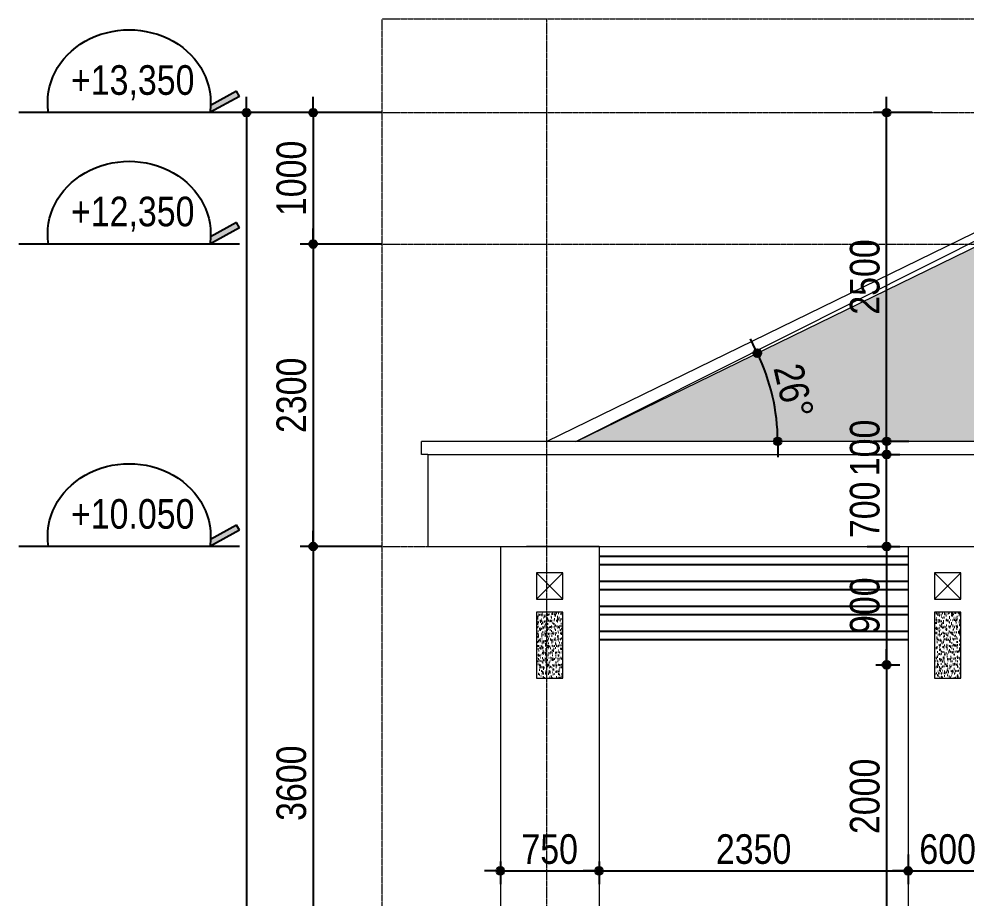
# Model space of a CAD drawing. Header units: millimetres. Extents: x 176 to 38825, y 257 to 17629.
# Drawn here: x 496 to 7695, y 10943 to 17629 of the extents above; entities that cross this region are included whole.
import ezdxf
from ezdxf.enums import TextEntityAlignment as Align

# ---------------------------------------------------------------- set-up
doc = ezdxf.new("R2010")
doc.units = ezdxf.units.MM
doc.linetypes.add('ACAD_ISO10W100', pattern=[18, 12, -3, 0, -3])
for name, color, linetype in [('DIM', 1, 'Continuous'), ('HACTH', 8, 'Continuous'), ('HATCH', 8, 'Continuous'), ('HATCHNGOI', 22, 'Continuous'), ('TAGS', 60, 'Continuous')]:
    doc.layers.add(name, color=color, linetype=linetype)
doc.layers.add('NET-THAY', color=2, linetype='Continuous', lineweight=13)
doc.layers.add('TRUC', color=24, linetype='Continuous', lineweight=0)
doc.styles.add('HEL-CONDENSE', font='')
doc.styles.get("Standard").update_dxf_attribs({"font": 'arial.ttf'})
doc.styles.add('VNI-HELVE-CONDENSEN', font='')
doc.styles.get('HEL-CONDENSE').set_extended_font_data('VNI-Helve-Condense')
doc.styles.get('VNI-HELVE-CONDENSEN').set_extended_font_data('VNI-Helve-Condense')
doc.dimstyles.new('D100', dxfattribs={"dimtxt": 225, "dimasz": 1.2, "dimexe": 100, "dimexo": 0, "dimgap": 50, "dimtad": 1, "dimdec": 0, "dimzin": 13, "dimdsep": 46, "dimtxsty": 'HEL-CONDENSE', "dimblk": 'D50', "dimcen": 0, "dimclrd": 1, "dimclre": 1, "dimclrt": 7, "dimadec": 0, "dimazin": 0, "dimtfac": 1, "dimtdec": 0, "dimtmove": 0, "dimatfit": 3, "dimldrblk": 'D50', "dimfxl": 1, "dimtolj": 1, "dimtzin": 13, "dimarcsym": 0})
doc.dimstyles.get("Standard").update_dxf_attribs({"dimtxt": 0.18, "dimasz": 0.18, "dimexe": 0.18, "dimexo": 0.0625, "dimgap": 0.09, "dimtad": 0, "dimtih": 1, "dimtoh": 1, "dimdec": 4, "dimzin": 0, "dimdsep": 46, "dimtxsty": 'Standard', "dimcen": 0.09, "dimadec": 0, "dimazin": 0, "dimtfac": 1, "dimtdec": 4, "dimtofl": 0, "dimtmove": 0, "dimatfit": 3, "dimfxl": 1, "dimtolj": 1, "dimtzin": 0, "dimarcsym": 0})
pattern_1 = [(37.5, (-1293097.712, -243902.06), (-1.2000235, 36.7059928), [0, -28.956, 0, -32.385, 0, -30.95625]), (7.5, (-1293097.71, -243902.06), (33.7142462, 53.7618825), [0, -15.621, 0, -26.0985, 0, -10.00125]), (327.5, (-1293121.143, -243902.06), (59.3244278, 0.10778885), [0, -9.525, 0, -34.29, 0, -44.7675]), (317.5, (-1293121.143, -243902.06), (57.266734, 16.7196992), [0, -4.7625, 0, -22.479, 0, -25.7175])]

# ---------------------------------------------------------------- blocks, each defined once
blk = doc.blocks.new('D50')
at = {"layer": 'DIM'}
blk.add_hatch(color=256, dxfattribs=at).paths.add_polyline_path([(25, 0, 1), (-25, 0, 1)])
blk.add_line((25, 0), (100, 0), dxfattribs=at)
blk.add_circle((0, 0), 25, dxfattribs=at)
blk = doc.blocks.new('*D145')
at = {"layer": 'DEFPOINTS', "color": 0, "transparency": 16777216}
for p in [(3256.9, 16916.4), (2732.5, 15916.4), (3256.9, 15916.4)]:
    blk.add_point(p, dxfattribs=at)
at = {"layer": 'DIM', "color": 1, "lineweight": -2, "transparency": 16777216}
for p, q in [((3256.9, 16916.4), (2632.5, 16916.4)), ((2732.5, 16915.2), (2732.5, 15917.6)), ((3256.9, 15916.4), (2632.5, 15916.4))]:
    blk.add_line(p, q, dxfattribs=at)
at = {"layer": 'DIM', "color": 1, "lineweight": -2, "transparency": 16777216, "xscale": 1.199999999999999, "yscale": 1.199999999999999, "zscale": 1.199999999999999}
for p, rotation in [((2732.5, 16916.4), 90), ((2732.5, 15916.4), 270)]:
    blk.add_blockref('D50', p, dxfattribs=dict(at, rotation=rotation))
at = {"layer": 'DIM', "color": 7, "transparency": 16777216, "insert": (2567.6, 16416.4), "char_height": 225, "attachment_point": 5, "rotation": 90, "style": 'HEL-CONDENSE'}
blk.add_mtext('\\A1;1000', dxfattribs=at)
blk = doc.blocks.new('*D146')
at = {"layer": 'DEFPOINTS', "color": 0, "transparency": 16777216}
for p in [(3256.9, 15916.4), (2732.5, 13616.4), (3256.9, 13616.4)]:
    blk.add_point(p, dxfattribs=at)
at = {"layer": 'DIM', "color": 1, "lineweight": -2, "transparency": 16777216}
for p, q in [((3256.9, 15916.4), (2632.5, 15916.4)), ((2732.5, 15915.2), (2732.5, 13617.6)), ((3256.9, 13616.4), (2632.5, 13616.4))]:
    blk.add_line(p, q, dxfattribs=at)
at = {"layer": 'DIM', "color": 1, "lineweight": -2, "transparency": 16777216, "xscale": 1.199999999999999, "yscale": 1.199999999999999, "zscale": 1.199999999999999}
for p, rotation in [((2732.5, 15916.4), 90), ((2732.5, 13616.4), 270)]:
    blk.add_blockref('D50', p, dxfattribs=dict(at, rotation=rotation))
at = {"layer": 'DIM', "color": 7, "transparency": 16777216, "insert": (2567.6, 14766.4), "char_height": 225, "attachment_point": 5, "rotation": 90, "style": 'HEL-CONDENSE'}
blk.add_mtext('\\A1;2300', dxfattribs=at)
blk = doc.blocks.new('*D147')
at = {"layer": 'DEFPOINTS', "color": 0, "transparency": 16777216}
for p in [(3256.9, 13616.4), (2732.5, 10016.4), (3256.9, 10016.4)]:
    blk.add_point(p, dxfattribs=at)
at = {"layer": 'DIM', "color": 1, "lineweight": -2, "transparency": 16777216}
for p, q in [((3256.9, 13616.4), (2632.5, 13616.4)), ((2732.5, 13615.2), (2732.5, 10017.6)), ((3256.9, 10016.4), (2632.5, 10016.4))]:
    blk.add_line(p, q, dxfattribs=at)
at = {"layer": 'DIM', "color": 1, "lineweight": -2, "transparency": 16777216, "xscale": 1.199999999999999, "yscale": 1.199999999999999, "zscale": 1.199999999999999}
for p, rotation in [((2732.5, 13616.4), 90), ((2732.5, 10016.4), 270)]:
    blk.add_blockref('D50', p, dxfattribs=dict(at, rotation=rotation))
at = {"layer": 'DIM', "color": 7, "transparency": 16777216, "insert": (2567.6, 11816.4), "char_height": 225, "attachment_point": 5, "rotation": 90, "style": 'HEL-CONDENSE'}
blk.add_mtext('\\A1;3600', dxfattribs=at)
blk = doc.blocks.new('*D151')
at = {"layer": 'DEFPOINTS', "color": 0, "transparency": 16777216}
for p in [(2632.5, 16916.4), (2225.5, 3566.4), (2632.5, 3566.4)]:
    blk.add_point(p, dxfattribs=at)
at = {"layer": 'DIM', "color": 1, "lineweight": -2, "transparency": 16777216}
for p, q in [((2632.5, 16916.4), (2125.5, 16916.4)), ((2225.5, 16915.2), (2225.5, 3567.6)), ((2632.5, 3566.4), (2125.5, 3566.4))]:
    blk.add_line(p, q, dxfattribs=at)
at = {"layer": 'DIM', "color": 1, "lineweight": -2, "transparency": 16777216, "xscale": 1.199999999999999, "yscale": 1.199999999999999, "zscale": 1.199999999999999}
for p, rotation in [((2225.5, 16916.4), 90), ((2225.5, 3566.4), 270)]:
    blk.add_blockref('D50', p, dxfattribs=dict(at, rotation=rotation))
at = {"layer": 'DIM', "color": 7, "transparency": 16777216, "insert": (2060.6, 10410.3), "char_height": 225, "attachment_point": 5, "rotation": 90, "style": 'HEL-CONDENSE'}
blk.add_mtext('\\A1;13350', dxfattribs=at)
blk = doc.blocks.new('CAODO')
at = {"layer": 'TAGS', "linetype": 'Continuous'}
h = blk.add_hatch(color=256, dxfattribs=at)
edge = h.paths.add_edge_path()
edge.add_line((-906.9, 181.5), (-931, 137.7))
edge.add_line((-931, 137.7), (-681, 0))
edge.add_ellipse((0, 87.1), major_axis=(688, 0), ratio=0.890858, start_angle=182.47792, end_angle=188.16658, ccw=False)
edge.add_line((-687.4, 60.6), (-906.9, 181.5))
for p, q in [((-931, 137.7), (-906.9, 181.5)), ((-906.9, 181.5), (-687.4, 60.6)), ((-931, 137.7), (-681, 0)), ((-931, 0), (931, 0))]:
    blk.add_line(p, q, dxfattribs=at)
blk.add_ellipse((0, 87.1), major_axis=(688, 0), ratio=0.890858, start_param=-0.142534, end_param=3.284126, dxfattribs=at)
at = {"layer": 'TAGS', "linetype": 'Continuous', "style": 'VNI-HELVE-CONDENSEN'}
blk.add_attdef('0.000', text='', height=250, dxfattribs=at).set_placement((0.2, 232.3), align=Align.MIDDLE_CENTER)
blk = doc.blocks.new('*D154')
at = {"layer": 'DEFPOINTS', "color": 0, "linetype": 'Continuous', "transparency": 16777216}
for p in [(7008.3, 13616.4), (7008.3, 12716.4), (7091.1, 12716.4)]:
    blk.add_point(p, dxfattribs=at)
at = {"layer": 'DIM', "color": 1, "linetype": 'Continuous', "lineweight": -2, "transparency": 16777216}
for p, q in [((7008.3, 13616.4), (7191.1, 13616.4)), ((7091.1, 13615.2), (7091.1, 12717.6)), ((7008.3, 12716.4), (7191.1, 12716.4))]:
    blk.add_line(p, q, dxfattribs=at)
at = {"layer": 'DIM', "color": 1, "linetype": 'Continuous', "lineweight": -2, "transparency": 16777216, "xscale": 1.199999999999999, "yscale": 1.199999999999999, "zscale": 1.199999999999999}
for p, rotation in [((7091.1, 13616.4), 90), ((7091.1, 12716.4), 270)]:
    blk.add_blockref('D50', p, dxfattribs=dict(at, rotation=rotation))
at = {"layer": 'DIM', "color": 7, "linetype": 'Continuous', "transparency": 16777216, "insert": (6926.2, 13166.4), "char_height": 225, "attachment_point": 5, "rotation": 90, "style": 'HEL-CONDENSE'}
blk.add_mtext('\\A1;900', dxfattribs=at)
blk = doc.blocks.new('*D155')
at = {"layer": 'DEFPOINTS', "color": 0, "linetype": 'Continuous', "transparency": 16777216}
for p in [(7008.3, 12716.4), (7091.1, 10716.4), (7091.1, 10716.4)]:
    blk.add_point(p, dxfattribs=at)
at = {"layer": 'DIM', "color": 1, "linetype": 'Continuous', "lineweight": -2, "transparency": 16777216}
for p, q in [((7008.3, 12716.4), (7191.1, 12716.4)), ((7091.1, 12715.2), (7091.1, 10717.6)), ((7091.1, 10716.4), (6991.1, 10716.4))]:
    blk.add_line(p, q, dxfattribs=at)
at = {"layer": 'DIM', "color": 1, "linetype": 'Continuous', "lineweight": -2, "transparency": 16777216, "xscale": 1.199999999999999, "yscale": 1.199999999999999, "zscale": 1.199999999999999}
for p, rotation in [((7091.1, 12716.4), 90), ((7091.1, 10716.4), 270)]:
    blk.add_blockref('D50', p, dxfattribs=dict(at, rotation=rotation))
at = {"layer": 'DIM', "color": 7, "linetype": 'Continuous', "transparency": 16777216, "insert": (6926.2, 11716.4), "char_height": 225, "attachment_point": 5, "rotation": 90, "style": 'HEL-CONDENSE'}
blk.add_mtext('\\A1;2000', dxfattribs=at)
blk = doc.blocks.new('*D161')
at = {"layer": 'DEFPOINTS', "color": 0, "linetype": 'Continuous', "transparency": 16777216}
for p in [(6943.7, 14316.4), (7091.1, 14316.4), (6943.7, 13616.4)]:
    blk.add_point(p, dxfattribs=at)
at = {"layer": 'DIM', "color": 1, "linetype": 'Continuous', "lineweight": -2, "transparency": 16777216}
for p, q in [((6943.7, 14316.4), (7191.1, 14316.4)), ((7091.1, 13617.6), (7091.1, 14315.2)), ((6943.7, 13616.4), (7191.1, 13616.4))]:
    blk.add_line(p, q, dxfattribs=at)
at = {"layer": 'DIM', "color": 1, "linetype": 'Continuous', "lineweight": -2, "transparency": 16777216, "xscale": 1.199999999999999, "yscale": 1.199999999999999, "zscale": 1.199999999999999}
for p, rotation in [((7091.1, 14316.4), 90), ((7091.1, 13616.4), 270)]:
    blk.add_blockref('D50', p, dxfattribs=dict(at, rotation=rotation))
at = {"layer": 'DIM', "color": 7, "linetype": 'Continuous', "transparency": 16777216, "insert": (6926.2, 13895.6), "char_height": 225, "attachment_point": 5, "rotation": 90, "style": 'HEL-CONDENSE'}
blk.add_mtext('\\A1;700', dxfattribs=at)
blk = doc.blocks.new('*D162')
at = {"layer": 'DEFPOINTS', "color": 0, "linetype": 'Continuous', "transparency": 16777216}
for p in [(7091.1, 14416.4), (7260.5, 14416.4), (6943.7, 14316.4)]:
    blk.add_point(p, dxfattribs=at)
at = {"layer": 'DIM', "color": 1, "linetype": 'Continuous', "lineweight": -2, "transparency": 16777216}
for p, q in [((7260.5, 14416.4), (6991.1, 14416.4)), ((7091.1, 14417.6), (7091.1, 14418.8)), ((7091.1, 14316.4), (7091.1, 14416.4)), ((6943.7, 14316.4), (7191.1, 14316.4)), ((7091.1, 14315.2), (7091.1, 14314))]:
    blk.add_line(p, q, dxfattribs=at)
at = {"layer": 'DIM', "color": 1, "linetype": 'Continuous', "lineweight": -2, "transparency": 16777216, "xscale": 1.199999999999999, "yscale": 1.199999999999999, "zscale": 1.199999999999999}
for p, rotation in [((7091.1, 14416.4), 270), ((7091.1, 14316.4), 90)]:
    blk.add_blockref('D50', p, dxfattribs=dict(at, rotation=rotation))
at = {"layer": 'DIM', "color": 7, "linetype": 'Continuous', "transparency": 16777216, "insert": (6926.2, 14366.4), "char_height": 225, "attachment_point": 5, "rotation": 90, "style": 'HEL-CONDENSE'}
blk.add_mtext('\\A1;100', dxfattribs=at)
blk = doc.blocks.new('*D163')
at = {"layer": 'DEFPOINTS', "color": 0, "linetype": 'Continuous', "transparency": 16777216}
for p in [(7091.1, 16916.4), (7438.5, 16916.4), (7260.5, 14416.4)]:
    blk.add_point(p, dxfattribs=at)
at = {"layer": 'DIM', "color": 1, "linetype": 'Continuous', "lineweight": -2, "transparency": 16777216}
for p, q in [((7438.5, 16916.4), (6991.1, 16916.4)), ((7091.1, 14417.6), (7091.1, 16915.2)), ((7260.5, 14416.4), (6991.1, 14416.4))]:
    blk.add_line(p, q, dxfattribs=at)
at = {"layer": 'DIM', "color": 1, "linetype": 'Continuous', "lineweight": -2, "transparency": 16777216, "xscale": 1.199999999999999, "yscale": 1.199999999999999, "zscale": 1.199999999999999}
for p, rotation in [((7091.1, 16916.4), 90), ((7091.1, 14416.4), 270)]:
    blk.add_blockref('D50', p, dxfattribs=dict(at, rotation=rotation))
at = {"layer": 'DIM', "color": 7, "linetype": 'Continuous', "transparency": 16777216, "insert": (6926.2, 15666.4), "char_height": 225, "attachment_point": 5, "rotation": 90, "style": 'HEL-CONDENSE'}
blk.add_mtext('\\A1;2500', dxfattribs=at)
blk = doc.blocks.new('*D187')
at = {"layer": 'DEFPOINTS', "color": 0, "linetype": 'Continuous', "transparency": 16777216}
for p in [(4155.2, 11221.5), (4905.2, 11221.5), (4905.2, 11149.1)]:
    blk.add_point(p, dxfattribs=at)
at = {"layer": 'DIM', "color": 1, "linetype": 'Continuous', "lineweight": -2, "transparency": 16777216}
for p, q in [((4155.2, 11221.5), (4155.2, 11049.1)), ((4905.2, 11221.5), (4905.2, 11049.1)), ((4156.4, 11149.1), (4904, 11149.1))]:
    blk.add_line(p, q, dxfattribs=at)
at = {"layer": 'DIM', "color": 1, "linetype": 'Continuous', "lineweight": -2, "transparency": 16777216, "xscale": 1.199999999999999, "yscale": 1.199999999999999, "zscale": 1.199999999999999, "rotation": 180}
blk.add_blockref('D50', (4155.2, 11149.1), dxfattribs=at)
at = {"layer": 'DIM', "color": 1, "linetype": 'Continuous', "lineweight": -2, "transparency": 16777216, "xscale": 1.199999999999999, "yscale": 1.199999999999999, "zscale": 1.199999999999999}
blk.add_blockref('D50', (4905.2, 11149.1), dxfattribs=at)
at = {"layer": 'DIM', "color": 7, "linetype": 'Continuous', "transparency": 16777216, "insert": (4530.2, 11314), "char_height": 225, "attachment_point": 5, "style": 'HEL-CONDENSE'}
blk.add_mtext('\\A1;750', dxfattribs=at)
blk = doc.blocks.new('*D188')
at = {"layer": 'DEFPOINTS', "color": 0, "linetype": 'Continuous', "transparency": 16777216}
for p in [(7255.2, 11273.2), (4905.2, 11221.5), (7255.2, 11149.1)]:
    blk.add_point(p, dxfattribs=at)
at = {"layer": 'DIM', "color": 1, "linetype": 'Continuous', "lineweight": -2, "transparency": 16777216}
for p, q in [((7255.2, 11273.2), (7255.2, 11049.1)), ((4905.2, 11221.5), (4905.2, 11049.1)), ((4906.4, 11149.1), (7254, 11149.1))]:
    blk.add_line(p, q, dxfattribs=at)
at = {"layer": 'DIM', "color": 1, "linetype": 'Continuous', "lineweight": -2, "transparency": 16777216, "xscale": 1.199999999999999, "yscale": 1.199999999999999, "zscale": 1.199999999999999, "rotation": 180}
blk.add_blockref('D50', (4905.2, 11149.1), dxfattribs=at)
at = {"layer": 'DIM', "color": 1, "linetype": 'Continuous', "lineweight": -2, "transparency": 16777216, "xscale": 1.199999999999999, "yscale": 1.199999999999999, "zscale": 1.199999999999999}
blk.add_blockref('D50', (7255.2, 11149.1), dxfattribs=at)
at = {"layer": 'DIM', "color": 7, "linetype": 'Continuous', "transparency": 16777216, "insert": (6080.2, 11314), "char_height": 225, "attachment_point": 5, "style": 'HEL-CONDENSE'}
blk.add_mtext('\\A1;2350', dxfattribs=at)
blk = doc.blocks.new('*D189')
at = {"layer": 'DEFPOINTS', "color": 0, "linetype": 'Continuous', "transparency": 16777216}
for p in [(7855.2, 11387), (7255.2, 11273.2), (7855.2, 11149.1)]:
    blk.add_point(p, dxfattribs=at)
at = {"layer": 'DIM', "color": 1, "linetype": 'Continuous', "lineweight": -2, "transparency": 16777216}
for p, q in [((7855.2, 11387), (7855.2, 11049.1)), ((7255.2, 11273.2), (7255.2, 11049.1)), ((7256.4, 11149.1), (7854, 11149.1))]:
    blk.add_line(p, q, dxfattribs=at)
at = {"layer": 'DIM', "color": 1, "linetype": 'Continuous', "lineweight": -2, "transparency": 16777216, "xscale": 1.199999999999999, "yscale": 1.199999999999999, "zscale": 1.199999999999999, "rotation": 180}
blk.add_blockref('D50', (7255.2, 11149.1), dxfattribs=at)
at = {"layer": 'DIM', "color": 1, "linetype": 'Continuous', "lineweight": -2, "transparency": 16777216, "xscale": 1.199999999999999, "yscale": 1.199999999999999, "zscale": 1.199999999999999}
blk.add_blockref('D50', (7855.2, 11149.1), dxfattribs=at)
at = {"layer": 'DIM', "color": 7, "linetype": 'Continuous', "transparency": 16777216, "insert": (7555.2, 11314), "char_height": 225, "attachment_point": 5, "style": 'HEL-CONDENSE'}
blk.add_mtext('\\A1;600', dxfattribs=at)
blk = doc.blocks.new('*D257')
at = {"layer": 'DEFPOINTS', "color": 0, "linetype": 'Continuous', "transparency": 16777216}
for p in [(9654, 16816.4), (6245.7, 14647), (3555.2, 14416.4), (4733.3, 14416.4), (16205.2, 14416.4)]:
    blk.add_point(p, dxfattribs=at)
at = {"layer": 'DIM', "color": 1, "linetype": 'Continuous', "lineweight": -2, "transparency": 16777216}
blk.add_arc((4733.3, 14416.4), 1529.9, 0.04494, 25.95506, dxfattribs=at)
at = {"layer": 'DIM', "color": 1, "linetype": 'Continuous', "lineweight": -2, "transparency": 16777216, "xscale": 1.199999999999999, "yscale": 1.199999999999999, "zscale": 1.199999999999999}
for p, rotation in [((6108.4, 15087.1), 115.9775297945431), ((6263.2, 14416.4), 270.0224702054559)]:
    blk.add_blockref('D50', p, dxfattribs=dict(at, rotation=rotation))
at = {"layer": 'DIM', "color": 7, "linetype": 'Continuous', "transparency": 16777216, "insert": (6384.7, 14797.7), "char_height": 225, "attachment_point": 5, "rotation": 283, "style": 'HEL-CONDENSE'}
blk.add_mtext('\\A1;26°', dxfattribs=at)

msp = doc.modelspace()

# ---------------------------------------------------------------- hatches: boundary and pattern name
at = {"layer": 'HACTH'}
h = msp.add_hatch(dxfattribs=at)
h.set_pattern_fill('ANSI32', color=256, scale=20, angle=135, style=0)
h.set_pattern_definition([(180, (-156502.13, -455340), (-1e-14, -190.5), []), (180, (-156565.63, -455276.5), (-1e-14, -190.5), [])])
h.paths.add_polyline_path([(10805.168, 12816.449), (13205.168, 12816.449), (13205.168, 13616.449), (10805.168, 13616.449)])
h.paths.add_polyline_path([(7855.168, 12816.449), (10205.168, 12816.449), (10205.168, 13616.449), (7855.168, 13616.449)])
h.paths.add_polyline_path([(4905.168, 12816.449), (7255.168, 12816.449), (7255.168, 13616.449), (4905.168, 13616.449)])
at = {"layer": 'HATCH'}
h = msp.add_hatch(dxfattribs=at)
h.set_pattern_fill('AR-SAND', color=256, scale=0.75, style=0)
h.set_pattern_definition(pattern_1)
h.paths.add_polyline_path([(4430.168, 12616.449), (4630.168, 12616.449), (4630.168, 13116.449), (4430.168, 13116.449)])
h = msp.add_hatch(dxfattribs=at)
h.set_pattern_fill('AR-SAND', color=256, scale=0.75, style=0)
h.set_pattern_definition(pattern_1)
h.paths.add_polyline_path([(7455.168, 12616.449), (7655.168, 12616.449), (7655.168, 13116.449), (7455.168, 13116.449)])
at = {"layer": 'HATCHNGOI'}
h = msp.add_hatch(dxfattribs=at)
h.set_pattern_fill('AR-RSHKE', color=14, scale=15, angle=180, style=0)
h.set_pattern_definition([(180, (-1038777.03, 324457.96), (-382.5, -180), [90, -75, 105, -45, 135, -60]), (180, (-1038867.03, 324450.46), (-382.5, -180), [75, -285, 60, -90]), (180, (-1039047.03, 324469.21), (-382.5, -180), [45, -465]), (270, (-1038777.03, 324457.96), (127.5, -180), [172.5, -547.5]), (270, (-1038867.03, 324457.96), (127.5, -180), [168.75, -551.25]), (270, (-1038942.03, 324457.96), (127.5, -180), [157.5, -562.5]), (270, (-1039047.03, 324469.21), (127.5, -180), [172.5, -547.5]), (270, (-1039092.03, 324469.21), (127.5, -180), [172.5, -547.5]), (270, (-1039227.03, 324457.96), (127.5, -180), [165, -555])])
h.paths.add_polyline_path([(37277.05, 14416.449), (32356.321, 16816.449), (9654.014, 16816.449), (4733.285, 14416.449)])

# ---------------------------------------------------------------- linework, layer by layer
at = {"layer": 'NET-THAY'}
for p, q in [((4505.168, 14416.449), (9630.927, 16916.449)), ((16205.168, 14416.449), (3555.168, 14416.449)), ((3605.168, 14316.449), (3605.168, 13616.449)), ((3605.168, 13616.449), (16205.168, 13616.449)), ((4905.168, 13616.449), (4355.168, 13616.449))]:
    msp.add_line(p, q, dxfattribs=at)
for points in [[(4727.902, 14416.449), (9504.488, 16816.449), (32356.321, 16816.449), (37277.05, 14416.449)], [(37277.05, 14416.449), (32356.321, 16816.449), (9654.014, 16816.449), (4733.285, 14416.449)], [(3605.168, 14316.449), (3555.168, 14316.449), (3555.168, 14416.449), (3555.168, 14416.449)], [(3605.168, 14316.449), (38405.168, 14316.449)], [(4155.168, 13616.449), (4155.168, 4316.449)], [(4905.168, 13616.449), (4905.168, 6066.449)], [(7255.168, 13616.449), (7255.168, 4316.449)], [(4630.168, 13416.449), (4430.168, 13416.449), (4430.168, 13216.449), (4630.168, 13216.449), (4630.168, 13416.449)], [(4430.168, 13416.449), (4630.168, 13216.449)], [(4630.168, 13416.449), (4430.168, 13216.449)], [(7655.168, 13416.449), (7455.168, 13416.449), (7455.168, 13216.449), (7655.168, 13216.449), (7655.168, 13416.449)], [(7455.168, 13416.449), (7655.168, 13216.449)], [(7655.168, 13416.449), (7455.168, 13216.449)], [(4630.168, 13116.449), (4430.168, 13116.449), (4430.168, 12616.449), (4630.168, 12616.449), (4630.168, 13116.449)], [(7655.168, 13116.449), (7455.168, 13116.449), (7455.168, 12616.449), (7655.168, 12616.449), (7655.168, 13116.449)]]:
    msp.add_lwpolyline(points, dxfattribs=at)
at = {"layer": 'TRUC', "linetype": 'ACAD_ISO10W100', "ltscale": 0.2}
for points in [[(3256.934, 17629.104), (38725.372, 17629.104)], [(4505.168, 17629.104), (4505.168, 3266.449)], [(3256.934, 16916.449), (38725.372, 16916.449)], [(3256.934, 15916.449), (38725.372, 15916.449)], [(3256.934, 13616.449), (38725.372, 13616.449)]]:
    msp.add_lwpolyline(points, dxfattribs=at)
msp.add_lwpolyline([(3256.934, 17629.104), (38725.372, 17629.104), (38725.372, 3266.449), (3256.934, 3266.449)], close=True, dxfattribs=at)

# ---------------------------------------------------------------- block references
at = {"layer": 'TAGS', "linetype": 'Continuous'}
ref = msp.add_blockref('CAODO', (1333.767, 16916.449), dxfattribs=dict(at, xscale=-0.9000000001396984, yscale=0.9000000001396984, zscale=0.9))
ref.add_attrib('0.000', '+13,350', dxfattribs={"color": 7, "linetype": 'Continuous', "height": 225, "style": 'VNI-HELVE-CONDENSEN'}).set_placement((1360.6, 17164.547), align=Align.MIDDLE_CENTER)
ref = msp.add_blockref('CAODO', (1333.767, 15916.449), dxfattribs=dict(at, xscale=-0.9000000001396984, yscale=0.9000000001396984, zscale=0.9))
ref.add_attrib('0.000', '+12,350', dxfattribs={"color": 7, "linetype": 'Continuous', "height": 225, "style": 'VNI-HELVE-CONDENSEN'}).set_placement((1360.6, 16164.547), align=Align.MIDDLE_CENTER)
ref = msp.add_blockref('CAODO', (1333.767, 13616.449), dxfattribs=dict(at, xscale=-0.9000000001396984, yscale=0.9000000001396984, zscale=0.9))
ref.add_attrib('0.000', '+10.050', dxfattribs={"color": 7, "linetype": 'Continuous', "height": 225, "style": 'VNI-HELVE-CONDENSEN'}).set_placement((1360.6, 13864.547), align=Align.MIDDLE_CENTER)

# ---------------------------------------------------------------- dimensions: what is measured, and where the dimension line sits
at = {"layer": 'DIM'}
for base, p1, p2, picture, middle in [((2225.491, 3566.449), (2632.457, 16916.449), (2632.457, 3566.449), '*D151', (2225.491, 10410.301)), ((2732.457, 15916.449), (3256.934, 16916.449), (3256.934, 15916.449), '*D145', (2732.457, 16416.449))]:
    dim = msp.add_linear_dim(base=base, p1=p1, p2=p2, angle=90, dimstyle='Standard', override={"dimtxt": 225, "dimasz": 1.2, "dimexe": 100, "dimexo": 0, "dimgap": 50, "dimtad": 1, "dimtih": 0, "dimtoh": 0, "dimdec": 2, "dimzin": 13, "dimtxsty": 'HEL-CONDENSE', "dimblk": 'D50', "dimcen": 0, "dimclrd": 1, "dimclre": 1, "dimclrt": 7, "dimtdec": 2, "dimtofl": 1, "dimldrblk": 'D50', "dimtzin": 13}, dxfattribs=at)
    dim.commit()
    dim.dimension.update_dxf_attribs({"geometry": picture, "text_midpoint": middle, "dimtype": 160})
at = {"layer": 'DIM', "linetype": 'Continuous'}
for base, p1, p2, picture, middle in [((7091.095, 16916.449), (7260.452, 14416.449), (7438.546, 16916.449), '*D163', (6926.195, 15666.449)), ((7091.095, 10716.449), (7008.345, 12716.449), (7091.095, 10716.449), '*D155', (6926.195, 11716.449))]:
    dim = msp.add_linear_dim(base=base, p1=p1, p2=p2, angle=90, dimstyle='D100', override={"dimtmove": 1}, dxfattribs=at)
    dim.commit()
    dim.dimension.update_dxf_attribs({"geometry": picture, "text_midpoint": middle})
dim = msp.add_angular_dim_2l(base=(6245.729, 14646.985), line1=((16205.168, 14416.449), (3555.168, 14416.449)), line2=((9654.014, 16816.449), (4733.285, 14416.449)), dimstyle='D100', dxfattribs=at)
dim.commit()
dim.dimension.update_dxf_attribs({"geometry": '*D257', "text_midpoint": (6384.66, 14797.699)})
at = {"layer": 'DIM'}
for base, p1, p2, picture, middle in [((2732.457, 13616.449), (3256.934, 15916.449), (3256.934, 13616.449), '*D146', (2567.557, 14766.449)), ((2732.457, 10016.449), (3256.934, 13616.449), (3256.934, 10016.449), '*D147', (2567.557, 11816.449))]:
    dim = msp.add_linear_dim(base=base, p1=p1, p2=p2, angle=90, dimstyle='Standard', override={"dimtxt": 225, "dimasz": 1.2, "dimexe": 100, "dimexo": 0, "dimgap": 50, "dimtad": 1, "dimtih": 0, "dimtoh": 0, "dimdec": 2, "dimzin": 13, "dimtxsty": 'HEL-CONDENSE', "dimblk": 'D50', "dimcen": 0, "dimclrd": 1, "dimclre": 1, "dimclrt": 7, "dimtdec": 2, "dimtofl": 1, "dimtmove": 1, "dimldrblk": 'D50', "dimtzin": 13}, dxfattribs=at)
    dim.commit()
    dim.dimension.update_dxf_attribs({"geometry": picture, "text_midpoint": middle})
at = {"layer": 'DIM', "linetype": 'Continuous'}
dim = msp.add_linear_dim(base=(7091.095, 14416.449), p1=(6943.658, 14316.449), p2=(7260.452, 14416.449), angle=90, dimstyle='D100', override={"dimtmove": 1}, dxfattribs=at)
dim.commit()
dim.dimension.update_dxf_attribs({"geometry": '*D162', "text_midpoint": (7091.095, 14366.449), "dimtype": 160})
dim = msp.add_linear_dim(base=(7091.095, 14316.449), p1=(6943.658, 13616.449), p2=(6943.658, 14316.449), angle=90, dimstyle='D100', dxfattribs=at)
dim.commit()
dim.dimension.update_dxf_attribs({"geometry": '*D161', "text_midpoint": (7091.095, 13895.584), "dimtype": 160})
dim = msp.add_linear_dim(base=(7091.095, 12716.449), p1=(7008.345, 13616.449), p2=(7008.345, 12716.449), angle=90, dimstyle='D100', dxfattribs=at)
dim.commit()
dim.dimension.update_dxf_attribs({"geometry": '*D154', "text_midpoint": (6926.195, 13166.449)})
dim = msp.add_linear_dim(base=(4905.168, 11149.083), p1=(4155.168, 11221.501), p2=(4905.168, 11221.501), dimstyle='D100', dxfattribs=at)
dim.commit()
dim.dimension.update_dxf_attribs({"geometry": '*D187', "text_midpoint": (4530.168, 11313.983)})
for base, p1, p2, picture, middle in [((7255.168, 11149.083), (4905.168, 11221.501), (7255.168, 11273.228), '*D188', (6080.168, 11313.983)), ((7855.168, 11149.083), (7255.168, 11273.228), (7855.168, 11387.028), '*D189', (7555.168, 11313.983))]:
    dim = msp.add_linear_dim(base=base, p1=p1, p2=p2, dimstyle='D100', override={"dimtmove": 1}, dxfattribs=at)
    dim.commit()
    dim.dimension.update_dxf_attribs({"geometry": picture, "text_midpoint": middle})

doc.saveas('drawing.dxf')
